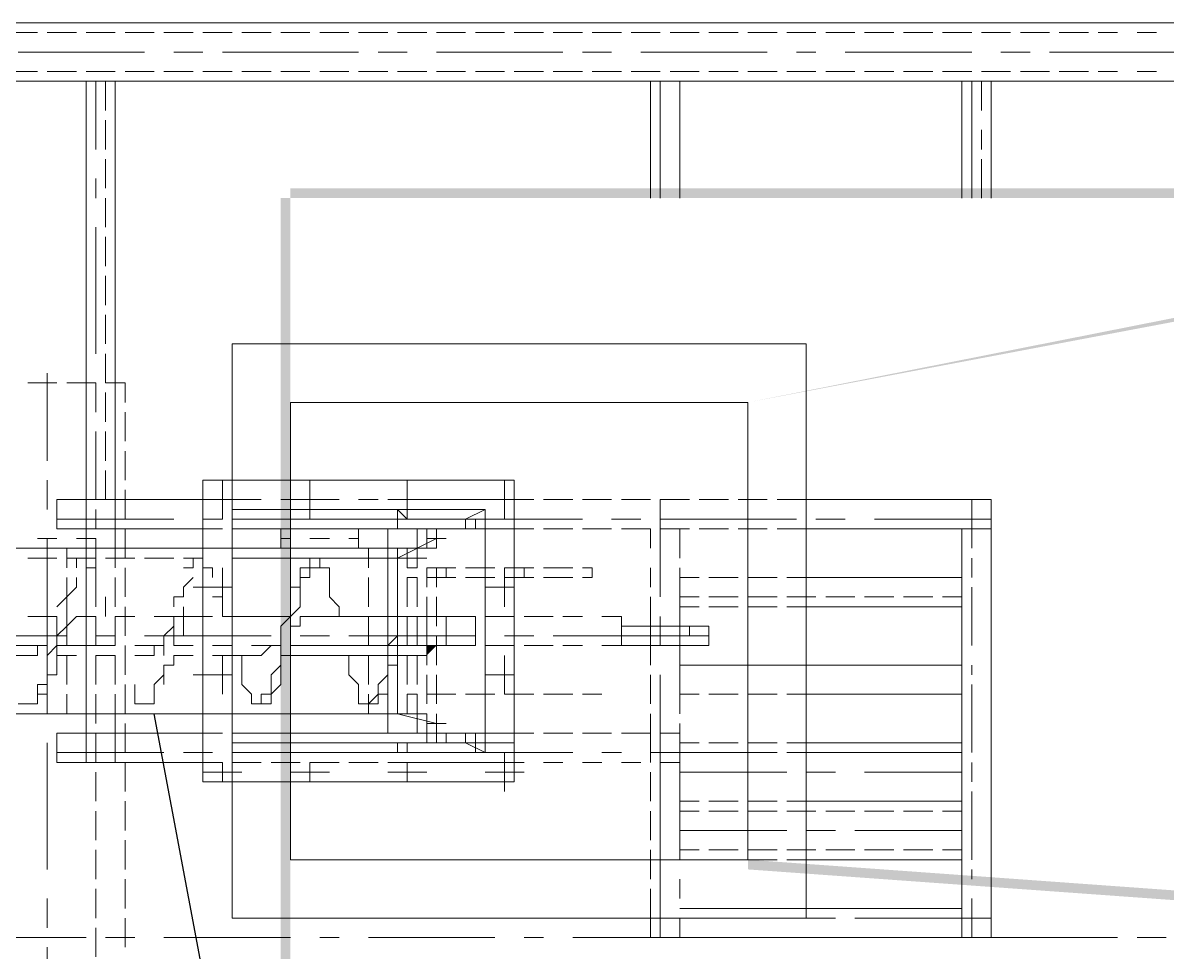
# Model space of a CAD drawing. Header units: metres. Extents: x -941 to 1333, y -28 to 1490.
# Drawn here: x 1003.765 to 1005.759, y 357.136 to 358.755 of the extents above; entities that cross this region are included whole.
import ezdxf

# ---------------------------------------------------------------- set-up
doc = ezdxf.new("R2010")
doc.units = ezdxf.units.M

msp = doc.modelspace()

# ---------------------------------------------------------------- linework, layer by layer
at = {"lineweight": 0}
for points in [[(1003.21425, 358.75539), (1007.02989, 358.75539)], [(1003.79084, 358.73843), (1003.73996, 358.73843)], [(1003.85867, 358.73843), (1003.8078, 358.73843)], [(1003.92651, 358.73843), (1003.87563, 358.73843)], [(1003.99434, 358.73843), (1003.94347, 358.73843)], [(1004.06217, 358.73843), (1004.0113, 358.73843)], [(1004.13001, 358.73843), (1004.07913, 358.73843)], [(1004.19784, 358.73843), (1004.14697, 358.73843)], [(1004.26567, 358.73843), (1004.2148, 358.73843)], [(1004.33351, 358.73843), (1004.28263, 358.73843)], [(1004.40134, 358.73843), (1004.35047, 358.73843)], [(1004.46918, 358.73843), (1004.4183, 358.73843)], [(1004.53701, 358.73843), (1004.48613, 358.73843)], [(1004.60484, 358.73843), (1004.55397, 358.73843)], [(1004.67268, 358.73843), (1004.6218, 358.73843)], [(1004.74051, 358.73843), (1004.68963, 358.73843)], [(1004.80834, 358.73843), (1004.75747, 358.73843)], [(1004.87618, 358.73843), (1004.8253, 358.73843)], [(1004.94401, 358.73843), (1004.89314, 358.73843)], [(1005.01184, 358.73843), (1004.96097, 358.73843)], [(1005.07968, 358.73843), (1005.0288, 358.73843)], [(1005.14751, 358.73843), (1005.09664, 358.73843)], [(1005.21535, 358.73843), (1005.16447, 358.73843)], [(1005.28318, 358.73843), (1005.2323, 358.73843)], [(1005.35101, 358.73843), (1005.30014, 358.73843)], [(1005.41885, 358.73843), (1005.36797, 358.73843)], [(1005.48668, 358.73843), (1005.4358, 358.73843)], [(1005.55451, 358.73843), (1005.50364, 358.73843)], [(1005.62235, 358.73843), (1005.57147, 358.73843)], [(1005.67322, 358.73843), (1005.63931, 358.73843)], [(1005.74106, 358.73843), (1005.70714, 358.73843)], [(1003.97738, 358.70451), (1003.75692, 358.70451)], [(1004.07913, 358.70451), (1004.02826, 358.70451)], [(1004.35047, 358.70451), (1004.11305, 358.70451)], [(1004.43526, 358.70451), (1004.38438, 358.70451)], [(1004.70659, 358.70451), (1004.48613, 358.70451)], [(1004.79139, 358.70451), (1004.74051, 358.70451)], [(1005.06272, 358.70451), (1004.84226, 358.70451)], [(1005.14751, 358.70451), (1005.11359, 358.70451)], [(1005.41885, 358.70451), (1005.19839, 358.70451)], [(1005.5206, 358.70451), (1005.46972, 358.70451)], [(1005.79193, 358.70451), (1005.55451, 358.70451)], [(1003.73996, 358.6706), (1003.79084, 358.6706)], [(1003.8078, 358.6706), (1003.85867, 358.6706)], [(1003.87563, 358.6706), (1003.92651, 358.6706)], [(1003.94347, 358.6706), (1003.99434, 358.6706)], [(1004.0113, 358.6706), (1004.06217, 358.6706)], [(1004.07913, 358.6706), (1004.13001, 358.6706)], [(1004.14697, 358.6706), (1004.19784, 358.6706)], [(1004.2148, 358.6706), (1004.26567, 358.6706)], [(1004.28263, 358.6706), (1004.33351, 358.6706)], [(1004.35047, 358.6706), (1004.40134, 358.6706)], [(1004.4183, 358.6706), (1004.46918, 358.6706)], [(1004.48613, 358.6706), (1004.53701, 358.6706)], [(1004.55397, 358.6706), (1004.60484, 358.6706)], [(1004.6218, 358.6706), (1004.67268, 358.6706)], [(1004.68963, 358.6706), (1004.74051, 358.6706)], [(1004.75747, 358.6706), (1004.80834, 358.6706)], [(1004.8253, 358.6706), (1004.87618, 358.6706)], [(1004.89314, 358.6706), (1004.94401, 358.6706)], [(1004.96097, 358.6706), (1005.01184, 358.6706)], [(1005.0288, 358.6706), (1005.07968, 358.6706)], [(1005.09664, 358.6706), (1005.14751, 358.6706)], [(1005.16447, 358.6706), (1005.21535, 358.6706)], [(1005.2323, 358.6706), (1005.28318, 358.6706)], [(1005.30014, 358.6706), (1005.35101, 358.6706)], [(1005.36797, 358.6706), (1005.41885, 358.6706)], [(1005.4358, 358.6706), (1005.48668, 358.6706)], [(1005.50364, 358.6706), (1005.55451, 358.6706)], [(1005.57147, 358.6706), (1005.62235, 358.6706)], [(1005.63931, 358.6706), (1005.67322, 358.6706)], [(1005.70714, 358.6706), (1005.74106, 358.6706)], [(1003.21425, 358.65364), (1007.02989, 358.65364)], [(1003.87563, 358.65364), (1003.87563, 357.92443)], [(1003.89259, 358.65364), (1003.89259, 358.53493)], [(1003.90955, 358.65364), (1003.90955, 358.60276)], [(1003.92651, 358.65364), (1003.92651, 357.92443)], [(1004.85922, 358.45014), (1004.85922, 358.65364)], [(1004.87618, 358.45014), (1004.87618, 358.65364)], [(1004.91009, 358.45014), (1004.91009, 358.65364)], [(1004.91009, 358.60276), (1004.91009, 358.65364)], [(1005.40189, 358.45014), (1005.40189, 358.65364)], [(1005.41885, 358.45014), (1005.41885, 358.65364)], [(1005.4358, 358.60276), (1005.4358, 358.65364)], [(1005.45276, 358.45014), (1005.45276, 358.65364)], [(1003.90955, 358.58581), (1003.90955, 358.53493)], [(1004.91009, 358.53493), (1004.91009, 358.56885)], [(1005.4358, 358.53493), (1005.4358, 358.56885)], [(1003.90955, 358.51797), (1003.90955, 358.4671)], [(1004.91009, 358.45014), (1004.91009, 358.51797)], [(1005.4358, 358.45014), (1005.4358, 358.51797)], [(1003.89259, 358.48405), (1003.89259, 358.45014)], [(1003.90955, 358.45014), (1003.90955, 358.39926)], [(1003.89259, 358.39926), (1003.89259, 358.1788)], [(1003.90955, 358.3823), (1003.90955, 358.33143)], [(1003.90955, 358.31447), (1003.90955, 358.2636)], [(1003.90955, 358.24664), (1003.90955, 358.19576)], [(1003.90955, 358.1788), (1003.90955, 358.12793), (1003.94347, 358.12793), (1003.94347, 358.09401)], [(1003.77388, 358.12793), (1003.82476, 358.12793)], [(1003.8078, 358.14489), (1003.8078, 357.99226)], [(1003.84171, 358.12793), (1003.89259, 358.12793)], [(1003.89259, 358.12793), (1003.89259, 358.07705)], [(1003.90955, 358.11097), (1003.90955, 358.06009)], [(1003.94347, 358.07705), (1003.94347, 358.02618)], [(1003.89259, 358.04314), (1003.89259, 357.92443)], [(1003.90955, 358.04314), (1003.90955, 357.99226)], [(1003.94347, 358.00922), (1003.94347, 357.95834)], [(1003.90955, 357.9753), (1003.90955, 357.92443)], [(1003.8078, 357.95834), (1003.8078, 357.90747)], [(1004.07913, 357.89051), (1004.11305, 357.89051), (1004.11305, 357.95834)], [(1004.26567, 357.89051), (1004.26567, 357.95834)], [(1004.43526, 357.89051), (1004.43526, 357.95834)], [(1004.60484, 357.89051), (1004.60484, 357.95834)], [(1003.94347, 357.94139), (1003.94347, 357.89051)], [(1004.07913, 357.92443), (1003.82476, 357.92443), (1003.82476, 357.87355), (1003.87563, 357.87355), (1003.87563, 357.83964), (1003.87563, 357.87355), (1003.87563, 357.92443)], [(1003.92651, 357.83964), (1003.92651, 357.87355), (1003.92651, 357.92443)], [(1004.07913, 357.92443), (1004.14697, 357.92443)], [(1004.07913, 357.92443), (1004.11305, 357.92443)], [(1004.11305, 357.92443), (1004.11305, 357.92443)], [(1004.14697, 357.92443), (1004.18088, 357.92443)], [(1004.2148, 357.92443), (1004.24872, 357.92443)], [(1004.23176, 357.92443), (1004.29959, 357.92443)], [(1004.26567, 357.92443), (1004.26567, 357.92443)], [(1004.28263, 357.92443), (1004.31655, 357.92443)], [(1004.35047, 357.92443), (1004.38438, 357.92443)], [(1004.40134, 357.92443), (1004.46918, 357.92443)], [(1004.4183, 357.92443), (1004.45222, 357.92443)], [(1004.43526, 357.92443), (1004.43526, 357.92443)], [(1004.6218, 357.92443), (1004.43526, 357.92443)], [(1004.46918, 357.92443), (1004.52005, 357.92443)], [(1004.53701, 357.92443), (1004.58788, 357.92443)], [(1004.57093, 357.92443), (1004.63876, 357.92443)], [(1004.60484, 357.92443), (1004.60484, 357.92443)], [(1004.60484, 357.92443), (1004.65572, 357.92443)], [(1004.67268, 357.92443), (1004.72355, 357.92443)], [(1004.74051, 357.92443), (1004.79139, 357.92443)], [(1004.80834, 357.92443), (1004.85922, 357.92443)], [(1005.45276, 357.92443), (1005.45276, 357.1613), (1004.85922, 357.1613), (1004.85922, 357.19522)], [(1004.87618, 357.75484), (1004.87618, 357.92443)], [(1004.87618, 357.92443), (1004.92705, 357.92443)], [(1004.94401, 357.92443), (1004.99489, 357.92443)], [(1005.01184, 357.92443), (1005.06272, 357.92443)], [(1005.07968, 357.92443), (1005.13055, 357.92443)], [(1005.13055, 357.92443), (1005.45276, 357.92443), (1005.45276, 357.87355), (1005.13055, 357.87355)], [(1005.41885, 357.92443), (1005.41885, 357.83964)], [(1004.02826, 357.89051), (1003.82476, 357.89051)], [(1003.89259, 357.90747), (1003.89259, 357.87355)], [(1003.89259, 357.89051), (1003.89259, 357.89051)], [(1003.90955, 357.89051), (1003.89259, 357.89051)], [(1003.94347, 357.89051), (1003.90955, 357.89051)], [(1004.13001, 357.90747), (1004.13001, 357.48351), (1004.57093, 357.48351)], [(1004.57093, 357.90747), (1004.13001, 357.90747)], [(1004.13001, 357.87355), (1004.53701, 357.87355), (1004.53701, 357.89051), (1004.13001, 357.89051)], [(1004.38438, 357.89051), (1004.16392, 357.89051)], [(1004.4183, 357.90747), (1004.4183, 357.87355)], [(1004.43526, 357.89051), (1004.4183, 357.89051)], [(1004.45222, 357.89051), (1004.43526, 357.89051), (1004.48613, 357.89051)], [(1004.43526, 357.89051), (1004.55397, 357.89051), (1004.55397, 357.87355)], [(1004.74051, 357.89051), (1004.52005, 357.89051)], [(1004.53701, 357.89051), (1004.57093, 357.90747), (1004.57093, 357.48351), (1004.53701, 357.50047)], [(1004.84226, 357.89051), (1004.79139, 357.89051)], [(1004.87618, 357.87355), (1004.87618, 357.90747)], [(1004.87618, 357.89051), (1004.87618, 357.89051)], [(1005.11359, 357.89051), (1004.87618, 357.89051)], [(1004.89314, 357.89051), (1004.89314, 357.89051)], [(1005.19839, 357.89051), (1005.14751, 357.89051)], [(1005.45276, 357.89051), (1005.24926, 357.89051)], [(1003.84171, 357.87355), (1003.82476, 357.87355)], [(1003.87563, 357.87355), (1003.87563, 357.87355)], [(1003.90955, 357.87355), (1003.87563, 357.87355), (1003.87563, 357.83964)], [(1003.92651, 357.87355), (1003.87563, 357.87355)], [(1004.07913, 357.87355), (1003.92651, 357.87355)], [(1003.97738, 357.87355), (1003.94347, 357.87355), (1003.94347, 357.82268)], [(1004.04522, 357.87355), (1004.0113, 357.87355)], [(1004.35047, 357.85659), (1004.35047, 357.87355), (1004.2148, 357.87355), (1004.2148, 357.85659)], [(1004.2148, 357.87355), (1004.2148, 357.83964)], [(1004.35047, 357.87355), (1004.35047, 357.83964)], [(1004.45222, 357.87355), (1004.4183, 357.87355), (1004.45222, 357.87355), (1004.45222, 357.83964), (1004.45222, 357.80572), (1004.43526, 357.80572), (1004.43526, 357.83964), (1004.38438, 357.83964)], [(1004.40134, 357.87355), (1004.40134, 357.87355)], [(1004.40134, 357.87355), (1004.40134, 357.83964), (1004.40134, 357.87355)], [(1004.40134, 357.87355), (1004.40134, 357.87355)], [(1004.40134, 357.87355), (1004.40134, 357.87355)], [(1004.48613, 357.83964), (1004.48613, 357.87355), (1004.52005, 357.87355), (1004.46918, 357.87355), (1004.46918, 357.83964), (1004.4183, 357.83964)], [(1004.46918, 357.87355), (1004.48613, 357.87355)], [(1004.53701, 357.87355), (1004.6218, 357.87355), (1004.50309, 357.87355), (1004.6218, 357.87355)], [(1004.55397, 357.87355), (1004.58788, 357.87355), (1004.53701, 357.87355)], [(1004.55397, 357.87355), (1004.55397, 357.87355)], [(1004.85922, 357.83964), (1004.85922, 357.87355), (1004.80834, 357.87355), (1004.85922, 357.87355)], [(1004.91009, 357.82268), (1004.91009, 357.87355), (1004.91009, 357.83964)], [(1004.96097, 357.87355), (1004.99489, 357.87355), (1004.94401, 357.87355)], [(1005.19839, 357.87355), (1005.14751, 357.87355)], [(1005.26622, 357.87355), (1005.21535, 357.87355)], [(1005.33405, 357.87355), (1005.28318, 357.87355)], [(1005.40189, 357.87355), (1005.35101, 357.87355)], [(1005.40189, 357.1613), (1005.40189, 357.61918), (1005.40189, 357.75484), (1005.40189, 357.87355)], [(1005.45276, 357.87355), (1005.41885, 357.87355)], [(1003.82476, 357.85659), (1003.79084, 357.85659)], [(1003.8078, 357.85659), (1003.8078, 357.63613)], [(1003.85867, 357.85659), (1003.89259, 357.85659), (1003.89259, 357.80572), (1003.89259, 357.83964)], [(1004.13001, 357.82268), (1004.4183, 357.82268), (1004.48613, 357.85659)], [(1004.2148, 357.85659), (1004.2148, 357.83964), (1004.35047, 357.83964), (1004.35047, 357.85659)], [(1004.23176, 357.85659), (1004.2148, 357.85659)], [(1004.29959, 357.85659), (1004.26567, 357.85659)], [(1004.35047, 357.85659), (1004.33351, 357.85659)], [(1004.46918, 357.85659), (1004.50309, 357.85659)], [(1003.58734, 357.82268), (1003.58734, 357.55134), (1003.58734, 357.83964), (1004.07913, 357.83964)], [(1003.84171, 357.83964), (1003.89259, 357.83964), (1003.84171, 357.83964)], [(1003.84171, 357.83964), (1003.84171, 357.80572)], [(1003.92651, 357.83964), (1003.92651, 357.80572)], [(1004.4183, 357.83964), (1004.4183, 357.55134), (1004.36743, 357.55134), (1004.4183, 357.55134), (1004.46918, 357.55134), (1004.07913, 357.55134)], [(1004.13001, 357.83964), (1004.07913, 357.83964)], [(1004.16392, 357.83964), (1004.13001, 357.83964), (1004.13001, 357.80572)], [(1004.13001, 357.55134), (1004.13001, 357.83964)], [(1004.19784, 357.83964), (1004.14697, 357.83964)], [(1004.23176, 357.83964), (1004.18088, 357.83964)], [(1004.26567, 357.83964), (1004.2148, 357.83964)], [(1004.29959, 357.83964), (1004.24872, 357.83964)], [(1004.33351, 357.83964), (1004.28263, 357.83964)], [(1004.31655, 357.83964), (1004.36743, 357.83964), (1004.4183, 357.83964), (1004.36743, 357.83964), (1004.4183, 357.83964), (1004.36743, 357.83964), (1004.36743, 357.80572)], [(1004.40134, 357.83964), (1004.35047, 357.83964)], [(1004.40134, 357.80572), (1004.40134, 357.83964), (1004.40134, 357.80572), (1004.40134, 357.7718)], [(1004.4183, 357.55134), (1004.4183, 357.83964)], [(1004.46918, 357.83964), (1004.48613, 357.83964)], [(1003.82476, 357.82268), (1003.77388, 357.82268)], [(1003.89259, 357.82268), (1003.84171, 357.82268)], [(1003.87563, 357.82268), (1003.85867, 357.82268), (1003.85867, 357.80572)], [(1003.89259, 357.78876), (1003.89259, 357.80572), (1003.87563, 357.80572), (1003.87563, 357.82268), (1003.87563, 357.80572), (1003.87563, 357.7718)], [(1003.87563, 357.82268), (1003.87563, 357.82268)], [(1003.96042, 357.82268), (1003.90955, 357.82268)], [(1004.02826, 357.82268), (1003.97738, 357.82268)], [(1004.06217, 357.82268), (1004.06217, 357.80572), (1004.04522, 357.80572)], [(1004.07913, 357.82268), (1004.04522, 357.82268)], [(1004.07913, 357.82268), (1004.06217, 357.82268)], [(1004.07913, 357.82268), (1004.07913, 357.82268)], [(1004.09609, 357.78876), (1004.09609, 357.80572), (1004.07913, 357.80572), (1004.07913, 357.82268), (1004.07913, 357.80572)], [(1004.14697, 357.65309), (1004.14697, 357.63613), (1004.14697, 357.61918), (1004.14697, 357.60222), (1004.16392, 357.58526), (1004.16392, 357.5683), (1004.18088, 357.5683), (1004.18088, 357.58526), (1004.19784, 357.58526), (1004.19784, 357.60222), (1004.19784, 357.61918), (1004.2148, 357.63613), (1004.2148, 357.65309), (1004.2148, 357.67005), (1004.2148, 357.68701), (1004.2148, 357.70397), (1004.23176, 357.72093), (1004.23176, 357.73789), (1004.23176, 357.75484), (1004.23176, 357.7718), (1004.24872, 357.7718), (1004.24872, 357.78876), (1004.24872, 357.80572), (1004.26567, 357.80572), (1004.26567, 357.82268), (1004.28263, 357.82268), (1004.26567, 357.82268)], [(1004.31655, 357.72093), (1004.31655, 357.73789), (1004.29959, 357.75484), (1004.29959, 357.7718), (1004.29959, 357.78876), (1004.29959, 357.80572), (1004.28263, 357.80572), (1004.28263, 357.82268), (1004.28263, 357.80572), (1004.26567, 357.80572), (1004.26567, 357.78876), (1004.24872, 357.78876), (1004.24872, 357.7718), (1004.24872, 357.75484), (1004.24872, 357.73789), (1004.23176, 357.72093), (1004.23176, 357.70397), (1004.23176, 357.68701), (1004.23176, 357.67005), (1004.23176, 357.65309), (1004.2148, 357.65309), (1004.2148, 357.63613), (1004.2148, 357.61918), (1004.2148, 357.60222), (1004.19784, 357.58526), (1004.19784, 357.5683), (1004.18088, 357.5683)], [(1004.46918, 357.82268), (1004.4183, 357.82268)], [(1005.41885, 357.82268), (1005.41885, 357.78876)], [(1003.84171, 357.78876), (1003.84171, 357.73789), (1003.84171, 357.72093), (1003.84171, 357.70397), (1003.82476, 357.68701), (1003.84171, 357.68701), (1003.84171, 357.70397), (1003.85867, 357.72093), (1003.89259, 357.72093), (1003.85867, 357.72093)], [(1003.85867, 357.78876), (1003.85867, 357.7718), (1003.84171, 357.75484)], [(1003.92651, 357.78876), (1003.92651, 357.73789)], [(1003.94347, 357.80572), (1003.94347, 357.75484)], [(1004.06217, 357.78876), (1004.04522, 357.7718), (1004.04522, 357.75484)], [(1004.11305, 357.73789), (1004.11305, 357.80572)], [(1004.13001, 357.78876), (1004.13001, 357.73789)], [(1004.36743, 357.78876), (1004.36743, 357.73789)], [(1004.43526, 357.73789), (1004.43526, 357.78876), (1004.45222, 357.78876), (1004.45222, 357.73789)], [(1004.52005, 357.80572), (1004.46918, 357.80572), (1004.46918, 357.7718)], [(1004.52005, 357.78876), (1004.46918, 357.78876)], [(1004.48613, 357.7718), (1004.48613, 357.80572)], [(1004.50309, 357.80572), (1004.50309, 357.78876)], [(1004.58788, 357.80572), (1004.53701, 357.80572)], [(1004.58788, 357.78876), (1004.53701, 357.78876)], [(1004.60484, 357.73789), (1004.60484, 357.80572)], [(1004.65572, 357.80572), (1004.60484, 357.80572)], [(1004.65572, 357.78876), (1004.60484, 357.78876)], [(1004.63876, 357.80572), (1004.63876, 357.78876)], [(1004.72355, 357.80572), (1004.67268, 357.80572)], [(1004.72355, 357.78876), (1004.67268, 357.78876)], [(1004.75747, 357.80572), (1004.74051, 357.80572)], [(1004.75747, 357.78876), (1004.74051, 357.78876)], [(1004.75747, 357.80572), (1004.75747, 357.78876)], [(1004.85922, 357.7718), (1004.85922, 357.80572)], [(1004.94401, 357.75484), (1004.91009, 357.75484), (1004.91009, 357.80572), (1004.91009, 357.75484)], [(1004.91009, 357.73789), (1004.91009, 357.68701), (1004.91009, 357.73789), (1004.91009, 357.78876), (1004.91009, 357.73789), (1004.94401, 357.73789)], [(1004.94401, 357.78876), (1004.91009, 357.78876)], [(1005.01184, 357.78876), (1004.96097, 357.78876)], [(1005.07968, 357.78876), (1005.0288, 357.78876)], [(1005.13055, 357.78876), (1005.09664, 357.78876)], [(1005.13055, 357.58526), (1005.40189, 357.58526), (1005.40189, 357.78876), (1005.13055, 357.78876)], [(1005.40189, 357.80572), (1005.40189, 357.58526), (1005.40189, 357.78876), (1005.40189, 357.58526)], [(1005.40189, 357.73789), (1005.40189, 357.78876)], [(1003.84171, 357.7718), (1003.84171, 357.75484), (1003.82476, 357.73789)], [(1004.04522, 357.7718), (1004.04522, 357.75484), (1004.02826, 357.75484), (1004.02826, 357.73789)], [(1004.06217, 357.7718), (1004.13001, 357.7718)], [(1004.11305, 357.7718), (1004.11305, 357.7718)], [(1004.57093, 357.7718), (1004.6218, 357.7718)], [(1004.60484, 357.7718), (1004.60484, 357.7718)], [(1005.41885, 357.7718), (1005.41885, 357.67005)], [(1003.87563, 357.75484), (1003.87563, 357.70397)], [(1003.90955, 357.72093), (1003.90955, 357.73789), (1003.90955, 357.75484)], [(1004.09609, 357.67005), (1004.13001, 357.67005), (1004.13001, 357.72093), (1004.11305, 357.72093), (1004.11305, 357.73789), (1004.11305, 357.75484), (1004.09609, 357.75484)], [(1004.40134, 357.75484), (1004.40134, 357.70397)], [(1004.46918, 357.70397), (1004.46918, 357.75484)], [(1004.48613, 357.70397), (1004.48613, 357.75484)], [(1004.80834, 357.70397), (1004.85922, 357.70397), (1004.85922, 357.75484)], [(1005.01184, 357.75484), (1004.96097, 357.75484)], [(1005.07968, 357.75484), (1005.0288, 357.75484)], [(1005.14751, 357.75484), (1005.09664, 357.75484)], [(1005.21535, 357.75484), (1005.16447, 357.75484)], [(1005.28318, 357.75484), (1005.2323, 357.75484)], [(1005.35101, 357.75484), (1005.30014, 357.75484)], [(1005.40189, 357.75484), (1005.36797, 357.75484)], [(1003.94347, 357.73789), (1003.94347, 357.68701)], [(1004.06217, 357.67005), (1004.02826, 357.67005), (1004.02826, 357.68701), (1004.02826, 357.70397), (1004.02826, 357.72093), (1004.04522, 357.72093), (1004.04522, 357.73789)], [(1005.01184, 357.73789), (1004.96097, 357.73789)], [(1005.07968, 357.73789), (1005.0288, 357.73789)], [(1005.13055, 357.73789), (1005.09664, 357.73789)], [(1005.40189, 357.73789), (1005.13055, 357.73789)], [(1003.82476, 357.72093), (1003.82476, 357.70397), (1003.82476, 357.68701)], [(1003.84171, 357.72093), (1003.84171, 357.67005)], [(1003.92651, 357.72093), (1003.96042, 357.72093), (1003.92651, 357.72093), (1003.92651, 357.67005), (1003.89259, 357.67005)], [(1004.0113, 357.65309), (1004.0113, 357.67005), (1004.0113, 357.68701), (1004.02826, 357.68701), (1004.02826, 357.70397), (1004.02826, 357.72093)], [(1004.07913, 357.72093), (1004.06217, 357.72093), (1004.04522, 357.72093), (1004.04522, 357.70397), (1004.04522, 357.68701), (1004.02826, 357.68701)], [(1004.09609, 357.72093), (1004.06217, 357.72093)], [(1004.16392, 357.72093), (1004.11305, 357.72093)], [(1004.23176, 357.72093), (1004.13001, 357.72093)], [(1004.23176, 357.72093), (1004.18088, 357.72093)], [(1004.4183, 357.72093), (1004.26567, 357.72093), (1004.24872, 357.72093), (1004.24872, 357.70397), (1004.23176, 357.70397), (1004.23176, 357.68701)], [(1004.26567, 357.72093), (1004.46918, 357.72093), (1004.36743, 357.72093), (1004.36743, 357.67005), (1004.46918, 357.67005), (1004.50309, 357.67005)], [(1004.36743, 357.72093), (1004.36743, 357.67005)], [(1004.4183, 357.65309), (1004.46918, 357.65309), (1004.46918, 357.72093), (1004.4183, 357.72093)], [(1004.43526, 357.72093), (1004.46918, 357.72093)], [(1004.43526, 357.67005), (1004.43526, 357.72093)], [(1004.45222, 357.72093), (1004.45222, 357.67005)], [(1004.55397, 357.72093), (1004.50309, 357.72093), (1004.46918, 357.72093), (1004.50309, 357.72093), (1004.50309, 357.67005), (1004.50309, 357.72093)], [(1004.50309, 357.72093), (1004.50309, 357.72093)], [(1004.55397, 357.72093), (1004.55397, 357.67005)], [(1004.6218, 357.72093), (1004.57093, 357.72093)], [(1004.68963, 357.72093), (1004.63876, 357.72093)], [(1004.74051, 357.72093), (1004.70659, 357.72093)], [(1004.77443, 357.72093), (1004.80834, 357.72093), (1004.80834, 357.67005), (1004.77443, 357.67005)], [(1004.91009, 357.72093), (1004.91009, 357.67005), (1004.91009, 357.61918), (1004.91009, 357.67005), (1004.91009, 357.70397), (1004.85922, 357.70397)], [(1004.87618, 357.67005), (1004.87618, 357.72093)], [(1003.79084, 357.65309), (1003.79084, 357.67005), (1003.8078, 357.67005), (1003.8078, 357.68701), (1003.82476, 357.68701), (1003.82476, 357.70397)], [(1004.02826, 357.70397), (1004.0113, 357.68701), (1004.0113, 357.67005), (1003.99434, 357.67005), (1003.99434, 357.65309), (1003.96042, 357.65309)], [(1004.13001, 357.65309), (1004.18088, 357.65309), (1004.19784, 357.67005), (1004.2148, 357.67005), (1004.2148, 357.68701), (1004.2148, 357.70397)], [(1004.85922, 357.70397), (1004.85922, 357.67005), (1004.80834, 357.67005)], [(1004.96097, 357.70397), (1004.92705, 357.70397), (1004.92705, 357.68701), (1004.96097, 357.68701), (1004.96097, 357.67005), (1004.96097, 357.70397), (1004.91009, 357.70397), (1004.91009, 357.67005), (1004.96097, 357.67005)], [(1003.84171, 357.68701), (1003.58734, 357.68701)], [(1003.79084, 357.67005), (1003.73996, 357.67005)], [(1003.75692, 357.5683), (1003.77388, 357.5683), (1003.79084, 357.5683), (1003.79084, 357.58526), (1003.79084, 357.60222), (1003.8078, 357.60222), (1003.8078, 357.61918), (1003.8078, 357.63613), (1003.8078, 357.65309), (1003.82476, 357.67005), (1003.82476, 357.68701), (1003.82476, 357.67005), (1003.82476, 357.65309), (1003.82476, 357.63613), (1003.82476, 357.61918), (1003.8078, 357.61918), (1003.8078, 357.60222), (1003.8078, 357.58526), (1003.79084, 357.58526), (1003.79084, 357.5683), (1003.77388, 357.5683)], [(1003.85867, 357.67005), (1003.82476, 357.67005)], [(1003.89259, 357.67005), (1003.84171, 357.67005)], [(1003.87563, 357.68701), (1003.87563, 357.63613)], [(1003.92651, 357.68701), (1003.89259, 357.68701)], [(1003.94347, 357.67005), (1003.94347, 357.61918), (1003.94347, 357.63613), (1003.94347, 357.65309)], [(1003.99434, 357.67005), (1003.96042, 357.67005)], [(1004.19784, 357.68701), (1003.97738, 357.68701)], [(1004.19784, 357.67005), (1004.16392, 357.67005)], [(1004.43526, 357.67005), (1004.46918, 357.67005), (1004.23176, 357.67005)], [(1004.29959, 357.68701), (1004.24872, 357.68701)], [(1004.36743, 357.5683), (1004.38438, 357.5683), (1004.38438, 357.58526), (1004.40134, 357.58526), (1004.40134, 357.60222), (1004.40134, 357.61918), (1004.40134, 357.63613), (1004.4183, 357.63613), (1004.4183, 357.65309), (1004.4183, 357.67005), (1004.4183, 357.68701), (1004.40134, 357.67005), (1004.40134, 357.65309), (1004.40134, 357.63613), (1004.40134, 357.61918), (1004.38438, 357.60222), (1004.38438, 357.58526), (1004.36743, 357.5683), (1004.35047, 357.5683), (1004.35047, 357.58526), (1004.35047, 357.60222), (1004.33351, 357.61918), (1004.33351, 357.63613), (1004.33351, 357.65309)], [(1004.55397, 357.68701), (1004.33351, 357.68701)], [(1004.40134, 357.68701), (1004.40134, 357.63613)], [(1004.46918, 357.63613), (1004.46918, 357.68701)], [(1004.48613, 357.63613), (1004.48613, 357.68701)], [(1004.55397, 357.67005), (1004.50309, 357.67005)], [(1004.6218, 357.67005), (1004.57093, 357.67005)], [(1004.65572, 357.68701), (1004.60484, 357.68701)], [(1004.68963, 357.67005), (1004.63876, 357.67005)], [(1004.96097, 357.68701), (1004.68963, 357.68701)], [(1004.74051, 357.67005), (1004.70659, 357.67005)], [(1004.85922, 357.63613), (1004.85922, 357.68701)], [(1004.85922, 357.67005), (1004.91009, 357.67005)], [(1003.79084, 357.65309), (1003.73996, 357.65309)], [(1003.85867, 357.65309), (1003.82476, 357.65309)], [(1003.84171, 357.65309), (1003.84171, 357.60222)], [(1003.89259, 357.65309), (1003.92651, 357.65309), (1003.92651, 357.60222)], [(1004.0113, 357.60222), (1004.0113, 357.61918), (1004.0113, 357.63613), (1004.02826, 357.63613), (1004.02826, 357.65309), (1004.06217, 357.65309)], [(1004.13001, 357.60222), (1004.13001, 357.65309), (1004.09609, 357.65309)], [(1004.11305, 357.58526), (1004.11305, 357.65309)], [(1004.4183, 357.65309), (1004.23176, 357.65309)], [(1004.36743, 357.65309), (1004.36743, 357.60222)], [(1004.43526, 357.60222), (1004.43526, 357.65309)], [(1004.45222, 357.65309), (1004.45222, 357.60222)], [(1004.60484, 357.58526), (1004.60484, 357.65309)], [(1004.91009, 357.65309), (1004.91009, 357.58526)], [(1003.96042, 357.60222), (1003.96042, 357.58526), (1003.96042, 357.5683), (1003.97738, 357.5683), (1003.99434, 357.5683), (1003.99434, 357.58526), (1003.99434, 357.60222), (1004.0113, 357.61918), (1004.0113, 357.63613)], [(1004.94401, 357.63613), (1004.91009, 357.63613), (1004.91009, 357.58526), (1004.94401, 357.58526)], [(1004.91009, 357.63613), (1005.40189, 357.63613), (1005.40189, 357.58526)], [(1004.96097, 357.63613), (1005.01184, 357.63613)], [(1005.0288, 357.63613), (1005.07968, 357.63613)], [(1005.09664, 357.63613), (1005.13055, 357.63613)], [(1005.13055, 357.63613), (1005.40189, 357.63613)], [(1005.41885, 357.63613), (1005.41885, 357.61918)], [(1003.87563, 357.61918), (1003.87563, 357.5683)], [(1004.06217, 357.61918), (1004.13001, 357.61918)], [(1004.11305, 357.61918), (1004.11305, 357.61918)], [(1004.40134, 357.61918), (1004.40134, 357.5683)], [(1004.46918, 357.5683), (1004.46918, 357.61918)], [(1004.48613, 357.5683), (1004.48613, 357.61918)], [(1004.57093, 357.61918), (1004.6218, 357.61918)], [(1004.60484, 357.61918), (1004.60484, 357.61918)], [(1004.85922, 357.5683), (1004.85922, 357.61918)], [(1004.87618, 357.46655), (1004.87618, 357.61918)], [(1005.40189, 357.44959), (1005.40189, 357.61918)], [(1003.94347, 357.60222), (1003.94347, 357.55134)], [(1004.91009, 357.60222), (1004.91009, 357.55134), (1004.91009, 357.60222)], [(1004.91009, 357.5683), (1004.91009, 357.60222)], [(1005.41885, 357.60222), (1005.41885, 357.48351)], [(1003.8078, 357.58526), (1003.8078, 357.55134)], [(1003.84171, 357.58526), (1003.84171, 357.55134), (1003.89259, 357.55134), (1003.89259, 357.58526), (1003.89259, 357.53438)], [(1003.90955, 357.51743), (1003.87563, 357.51743), (1003.87563, 357.55134), (1003.87563, 357.58526), (1003.87563, 357.55134)], [(1003.92651, 357.58526), (1003.92651, 357.55134)], [(1004.13001, 357.58526), (1004.13001, 357.55134), (1004.16392, 357.55134)], [(1004.36743, 357.58526), (1004.36743, 357.55134), (1004.31655, 357.55134)], [(1004.38438, 357.55134), (1004.43526, 357.55134), (1004.43526, 357.58526)], [(1004.40134, 357.55134), (1004.40134, 357.58526), (1004.40134, 357.55134), (1004.40134, 357.51743), (1004.40134, 357.55134), (1004.40134, 357.51743)], [(1004.45222, 357.58526), (1004.43526, 357.58526), (1004.45222, 357.58526), (1004.45222, 357.55134)], [(1004.50309, 357.58526), (1004.50309, 357.58526)], [(1004.63876, 357.58526), (1004.63876, 357.58526)], [(1004.77443, 357.58526), (1004.77443, 357.58526)], [(1004.96097, 357.58526), (1005.01184, 357.58526)], [(1005.0288, 357.58526), (1005.07968, 357.58526)], [(1005.09664, 357.58526), (1005.13055, 357.58526)], [(1004.07913, 357.55134), (1003.58734, 357.55134)], [(1003.82476, 357.55134), (1003.77388, 357.55134)], [(1003.84171, 357.55134), (1003.89259, 357.55134), (1003.84171, 357.55134)], [(1003.96042, 357.55134), (1003.90955, 357.55134)], [(1003.92651, 357.55134), (1003.92651, 357.51743)], [(1003.97738, 357.5683), (1003.97738, 357.5683)], [(1004.02826, 357.55134), (1003.97738, 357.55134)], [(1004.07913, 357.55134), (1004.04522, 357.55134)], [(1004.13001, 357.5683), (1004.13001, 357.55134), (1004.4183, 357.55134), (1004.48613, 357.53438)], [(1004.18088, 357.55134), (1004.23176, 357.55134)], [(1004.24872, 357.55134), (1004.29959, 357.55134)], [(1004.36743, 357.55134), (1004.4183, 357.55134), (1004.36743, 357.55134)], [(1004.45222, 357.55134), (1004.45222, 357.51743)], [(1004.46918, 357.50047), (1004.46918, 357.55134)], [(1004.48613, 357.50047), (1004.48613, 357.55134)], [(1004.85922, 357.46655), (1004.85922, 357.51743), (1004.85922, 357.55134)], [(1003.94347, 357.53438), (1003.94347, 357.48351)], [(1004.46918, 357.53438), (1004.50309, 357.53438)], [(1004.46918, 357.53438), (1004.48613, 357.53438)], [(1004.91009, 357.53438), (1004.91009, 357.50047), (1004.91009, 357.53438), (1004.91009, 357.48351), (1004.94401, 357.48351)], [(1003.87563, 357.46655), (1003.87563, 357.51743), (1003.82476, 357.51743), (1003.82476, 357.46655), (1004.07913, 357.46655)], [(1003.84171, 357.51743), (1003.82476, 357.51743)], [(1003.87563, 357.51743), (1003.87563, 357.51743)], [(1003.92651, 357.51743), (1003.87563, 357.51743)], [(1003.89259, 357.51743), (1003.89259, 357.46655)], [(1004.07913, 357.51743), (1003.92651, 357.51743), (1003.92651, 357.46655)], [(1003.97738, 357.51743), (1003.94347, 357.51743)], [(1004.04522, 357.51743), (1004.0113, 357.51743)], [(1004.14697, 357.51743), (1004.18088, 357.51743), (1004.13001, 357.51743)], [(1004.13001, 357.51743), (1004.53701, 357.51743), (1004.53701, 357.50047), (1004.13001, 357.50047)], [(1004.2148, 357.51743), (1004.24872, 357.51743), (1004.19784, 357.51743)], [(1004.40134, 357.51743), (1004.40134, 357.51743)], [(1004.43526, 357.48351), (1004.55397, 357.48351), (1004.55397, 357.51743), (1004.55397, 357.50047)], [(1004.6218, 357.51743), (1004.50309, 357.51743), (1004.50309, 357.50047)], [(1004.63876, 357.51743), (1004.60484, 357.51743), (1004.65572, 357.51743)], [(1004.70659, 357.51743), (1004.67268, 357.51743), (1004.72355, 357.51743)], [(1004.77443, 357.51743), (1004.74051, 357.51743), (1004.79139, 357.51743)], [(1004.84226, 357.51743), (1004.80834, 357.51743), (1004.85922, 357.51743)], [(1004.87618, 357.51743), (1004.87618, 357.1613)], [(1003.8078, 357.50047), (1003.8078, 357.28001)], [(1003.89259, 357.50047), (1003.89259, 357.50047)], [(1003.89259, 357.50047), (1003.89259, 357.48351), (1003.89259, 357.50047)], [(1003.89259, 357.50047), (1003.89259, 357.50047)], [(1004.48613, 357.50047), (1004.46918, 357.50047), (1004.38438, 357.50047)], [(1004.4183, 357.48351), (1004.4183, 357.50047)], [(1004.55397, 357.50047), (1004.50309, 357.50047)], [(1004.58788, 357.50047), (1004.6218, 357.50047), (1004.57093, 357.50047), (1004.53701, 357.50047)], [(1004.87618, 357.48351), (1004.87618, 357.50047)], [(1004.87618, 357.50047), (1004.87618, 357.50047)], [(1004.94401, 357.50047), (1004.91009, 357.50047), (1004.91009, 357.44959)], [(1004.96097, 357.50047), (1005.01184, 357.50047)], [(1005.0288, 357.50047), (1005.07968, 357.50047)], [(1005.09664, 357.50047), (1005.13055, 357.50047)], [(1005.13055, 357.29697), (1005.40189, 357.29697), (1005.40189, 357.50047), (1005.13055, 357.50047)], [(1005.40189, 357.29697), (1005.40189, 357.50047), (1005.40189, 357.29697)], [(1004.0113, 357.48351), (1003.82476, 357.48351)], [(1003.90955, 357.48351), (1003.89259, 357.48351)], [(1004.09609, 357.48351), (1004.04522, 357.48351)], [(1004.36743, 357.48351), (1004.14697, 357.48351)], [(1004.45222, 357.48351), (1004.40134, 357.48351)], [(1004.72355, 357.48351), (1004.50309, 357.48351)], [(1004.60484, 357.41568), (1004.60484, 357.48351)], [(1004.80834, 357.48351), (1004.77443, 357.48351)], [(1005.07968, 357.48351), (1004.85922, 357.48351)], [(1004.96097, 357.48351), (1005.01184, 357.48351)], [(1005.0288, 357.48351), (1005.07968, 357.48351)], [(1005.09664, 357.48351), (1005.14751, 357.48351)], [(1005.18143, 357.48351), (1005.13055, 357.48351)], [(1005.16447, 357.48351), (1005.21535, 357.48351)], [(1005.40189, 357.48351), (1005.21535, 357.48351)], [(1005.2323, 357.48351), (1005.28318, 357.48351)], [(1005.30014, 357.48351), (1005.35101, 357.48351)], [(1005.36797, 357.48351), (1005.40189, 357.48351)], [(1003.89259, 357.44959), (1003.89259, 357.39872)], [(1003.94347, 357.46655), (1003.94347, 357.41568)], [(1004.07913, 357.46655), (1004.11305, 357.46655)], [(1004.07913, 357.44959), (1004.14697, 357.44959)], [(1004.11305, 357.43263), (1004.11305, 357.46655)], [(1004.11305, 357.44959), (1004.11305, 357.44959)], [(1004.13001, 357.46655), (1004.18088, 357.46655)], [(1004.19784, 357.46655), (1004.24872, 357.46655)], [(1004.23176, 357.44959), (1004.29959, 357.44959)], [(1004.26567, 357.46655), (1004.31655, 357.46655)], [(1004.26567, 357.43263), (1004.26567, 357.46655)], [(1004.26567, 357.44959), (1004.26567, 357.44959)], [(1004.33351, 357.46655), (1004.38438, 357.46655)], [(1004.40134, 357.46655), (1004.45222, 357.46655)], [(1004.40134, 357.44959), (1004.46918, 357.44959)], [(1004.43526, 357.43263), (1004.43526, 357.46655)], [(1004.6218, 357.46655), (1004.43526, 357.46655)], [(1004.43526, 357.44959), (1004.43526, 357.44959)], [(1004.46918, 357.46655), (1004.52005, 357.46655)], [(1004.53701, 357.46655), (1004.58788, 357.46655)], [(1004.57093, 357.44959), (1004.63876, 357.44959)], [(1004.60484, 357.46655), (1004.63876, 357.46655)], [(1004.60484, 357.44959), (1004.60484, 357.44959)], [(1004.67268, 357.46655), (1004.70659, 357.46655)], [(1004.74051, 357.46655), (1004.77443, 357.46655)], [(1004.80834, 357.46655), (1004.84226, 357.46655)], [(1004.85922, 357.39872), (1004.85922, 357.44959)], [(1004.87618, 357.46655), (1004.91009, 357.46655), (1004.91009, 357.41568), (1004.91009, 357.38176), (1004.94401, 357.38176)], [(1004.91009, 357.43263), (1004.91009, 357.46655)], [(1004.91009, 357.44959), (1005.09664, 357.44959)], [(1005.13055, 357.44959), (1005.18143, 357.44959)], [(1005.2323, 357.44959), (1005.40189, 357.44959)], [(1005.41885, 357.46655), (1005.41885, 357.43263)], [(1005.41885, 357.41568), (1005.41885, 357.29697)], [(1003.94347, 357.39872), (1003.94347, 357.34784)], [(1004.91009, 357.3648), (1004.91009, 357.39872), (1004.94401, 357.39872), (1004.91009, 357.39872), (1004.91009, 357.34784), (1004.91009, 357.29697), (1004.94401, 357.29697)], [(1005.13055, 357.39872), (1005.09664, 357.39872), (1005.14751, 357.39872)], [(1005.13055, 357.39872), (1005.40189, 357.39872)], [(1005.16447, 357.39872), (1005.21535, 357.39872)], [(1005.2323, 357.39872), (1005.28318, 357.39872)], [(1005.30014, 357.39872), (1005.35101, 357.39872)], [(1005.36797, 357.39872), (1005.40189, 357.39872)], [(1003.89259, 357.38176), (1003.89259, 357.33088)], [(1004.85922, 357.33088), (1004.85922, 357.38176)], [(1004.96097, 357.38176), (1005.01184, 357.38176)], [(1005.0288, 357.38176), (1005.07968, 357.38176)], [(1005.09664, 357.38176), (1005.14751, 357.38176)], [(1005.16447, 357.38176), (1005.21535, 357.38176)], [(1005.2323, 357.38176), (1005.28318, 357.38176)], [(1005.30014, 357.38176), (1005.35101, 357.38176)], [(1005.36797, 357.38176), (1005.40189, 357.38176)], [(1003.94347, 357.33088), (1003.94347, 357.28001)], [(1005.07968, 357.34784), (1004.91009, 357.34784), (1005.09664, 357.34784)], [(1005.18143, 357.34784), (1005.13055, 357.34784), (1005.18143, 357.34784)], [(1005.2323, 357.34784), (1005.40189, 357.34784), (1005.21535, 357.34784)], [(1003.89259, 357.31393), (1003.89259, 357.26305)], [(1004.85922, 357.26305), (1004.85922, 357.31393)], [(1004.91009, 357.31393), (1004.94401, 357.31393)], [(1004.96097, 357.31393), (1005.01184, 357.31393)], [(1005.0288, 357.31393), (1005.07968, 357.31393)], [(1005.09664, 357.31393), (1005.14751, 357.31393)], [(1005.16447, 357.31393), (1005.21535, 357.31393)], [(1005.2323, 357.31393), (1005.28318, 357.31393)], [(1005.30014, 357.31393), (1005.35101, 357.31393)], [(1005.36797, 357.31393), (1005.40189, 357.31393)], [(1004.96097, 357.29697), (1005.01184, 357.29697)], [(1005.0288, 357.29697), (1005.07968, 357.29697)], [(1005.09664, 357.29697), (1005.13055, 357.29697)], [(1005.41885, 357.28001), (1005.41885, 357.26305)], [(1003.94347, 357.26305), (1003.94347, 357.21217)], [(1004.91009, 357.22913), (1004.91009, 357.26305)], [(1003.89259, 357.24609), (1003.89259, 357.19522)], [(1004.85922, 357.19522), (1004.85922, 357.24609)], [(1003.8078, 357.22913), (1003.8078, 357.17826)], [(1005.40189, 357.21217), (1004.91009, 357.21217)], [(1004.94401, 357.21217), (1004.91009, 357.21217)], [(1005.01184, 357.21217), (1004.96097, 357.21217)], [(1005.07968, 357.21217), (1005.0288, 357.21217)], [(1005.14751, 357.21217), (1005.09664, 357.21217)], [(1005.21535, 357.21217), (1005.16447, 357.21217)], [(1005.28318, 357.21217), (1005.2323, 357.21217)], [(1005.35101, 357.21217), (1005.30014, 357.21217)], [(1005.40189, 357.21217), (1005.36797, 357.21217)], [(1005.41885, 357.22913), (1005.41885, 357.1613)], [(1003.94347, 357.19522), (1003.94347, 357.14434)], [(1005.07968, 357.19522), (1004.85922, 357.19522)], [(1004.91009, 357.1613), (1004.91009, 357.19522)], [(1005.18143, 357.19522), (1005.13055, 357.19522)], [(1005.45276, 357.19522), (1005.21535, 357.19522)], [(1003.89259, 357.17826), (1003.89259, 357.12738)], [(1003.63821, 357.1613), (1003.87563, 357.1613)], [(1003.90955, 357.1613), (1003.96042, 357.1613)], [(1004.0113, 357.1613), (1004.23176, 357.1613)], [(1004.28263, 357.1613), (1004.31655, 357.1613)], [(1004.36743, 357.1613), (1004.58788, 357.1613)], [(1004.63876, 357.1613), (1004.67268, 357.1613)], [(1004.72355, 357.1613), (1004.94401, 357.1613)], [(1004.99489, 357.1613), (1005.04576, 357.1613)], [(1005.07968, 357.1613), (1005.3171, 357.1613)], [(1005.35101, 357.1613), (1005.40189, 357.1613)], [(1005.45276, 357.1613), (1005.67322, 357.1613)], [(1005.70714, 357.1613), (1005.75801, 357.1613)], [(1003.8078, 357.14434), (1003.8078, 356.92388)]]:
    msp.add_lwpolyline(points, dxfattribs=at)
for points in [[(1005.13055, 358.19576), (1005.13055, 357.19522), (1004.13001, 357.19522), (1004.13001, 358.19576)], [(1005.0288, 357.29697), (1005.0288, 358.09401), (1004.23176, 358.09401), (1004.23176, 357.29697)], [(1004.07913, 357.95834), (1004.07913, 357.43263), (1004.6218, 357.43263), (1004.6218, 357.95834)], [(1004.57093, 357.90747), (1004.57093, 357.48351), (1004.13001, 357.48351), (1004.13001, 357.90747)], [(1004.4183, 357.89051), (1004.43526, 357.89051), (1004.4183, 357.90747)], [(1004.07913, 357.87355), (1004.11305, 357.87355)], [(1004.14697, 357.87355), (1004.18088, 357.87355)], [(1004.2148, 357.87355), (1004.24872, 357.87355)], [(1004.28263, 357.87355), (1004.31655, 357.87355)], [(1004.35047, 357.87355), (1004.38438, 357.87355)], [(1004.40134, 357.83964), (1004.40134, 357.87355)], [(1004.40134, 357.87355), (1004.40134, 357.87355), (1004.40134, 357.87355)], [(1004.60484, 357.87355), (1004.65572, 357.87355)], [(1004.67268, 357.87355), (1004.72355, 357.87355)], [(1004.74051, 357.87355), (1004.79139, 357.87355)], [(1004.87618, 357.87355), (1004.92705, 357.87355)], [(1005.01184, 357.87355), (1005.06272, 357.87355)], [(1005.07968, 357.87355), (1005.13055, 357.87355)], [(1004.48613, 357.85659), (1004.46918, 357.85659)], [(1003.87563, 357.80572), (1003.87563, 357.83964)], [(1004.4183, 357.82268), (1004.13001, 357.82268), (1004.13001, 357.55134), (1004.4183, 357.55134)], [(1003.87563, 357.73789), (1003.87563, 357.78876)], [(1003.89259, 357.73789), (1003.89259, 357.78876)], [(1004.40134, 357.78876), (1004.40134, 357.73789)], [(1004.91009, 357.78876), (1004.91009, 357.78876), (1004.91009, 357.78876)], [(1005.40189, 357.78876), (1005.40189, 357.78876), (1005.40189, 357.78876)], [(1004.91009, 357.75484), (1004.91009, 357.75484), (1004.91009, 357.75484)], [(1005.40189, 357.73789), (1005.40189, 357.73789), (1005.40189, 357.73789)], [(1003.77388, 357.72093), (1003.82476, 357.72093)], [(1003.87563, 357.67005), (1003.87563, 357.72093)], [(1003.89259, 357.67005), (1003.89259, 357.72093)], [(1003.99434, 357.72093), (1004.02826, 357.72093)], [(1004.40134, 357.72093), (1004.40134, 357.67005)], [(1003.87563, 357.60222), (1003.87563, 357.65309)], [(1003.89259, 357.60222), (1003.89259, 357.65309)], [(1004.40134, 357.65309), (1004.40134, 357.60222)], [(1004.46918, 357.58526), (1004.52005, 357.58526)], [(1004.53701, 357.58526), (1004.58788, 357.58526)], [(1004.60484, 357.58526), (1004.65572, 357.58526)], [(1004.67268, 357.58526), (1004.72355, 357.58526)], [(1004.74051, 357.58526), (1004.77443, 357.58526)], [(1003.87563, 357.51743), (1003.87563, 357.55134)], [(1004.46918, 357.53438), (1004.48613, 357.53438)], [(1004.07913, 357.51743), (1004.11305, 357.51743)], [(1004.26567, 357.51743), (1004.31655, 357.51743)], [(1004.33351, 357.51743), (1004.38438, 357.51743)], [(1004.40134, 357.51743), (1004.45222, 357.51743)], [(1004.40134, 357.51743), (1004.40134, 357.51743), (1004.40134, 357.51743)], [(1004.46918, 357.51743), (1004.52005, 357.51743)], [(1004.53701, 357.51743), (1004.58788, 357.51743)], [(1004.87618, 357.51743), (1004.91009, 357.51743)], [(1004.4183, 357.48351), (1004.43526, 357.48351), (1004.43526, 357.50047), (1004.4183, 357.50047)], [(1005.01184, 357.39872), (1004.96097, 357.39872)], [(1005.07968, 357.39872), (1005.0288, 357.39872)], [(1004.91009, 357.33088), (1004.91009, 357.29697)]]:
    msp.add_lwpolyline(points, close=True, dxfattribs=at)
at = {"lineweight": 25}
msp.add_lwpolyline([(1003.8078, 356.48296), (1004.45222, 355.10933), (1003.99434, 357.55134)], dxfattribs=at)
for points in [[(1006.91119, 358.45014), (1006.91119, 358.4671), (1004.23176, 358.45014)], [(1006.91119, 358.4671), (1004.23176, 358.45014), (1004.23176, 358.4671)], [(1006.91119, 358.4671), (1006.91119, 358.4671), (1005.0288, 358.09401)], [(1006.91119, 358.4671), (1005.0288, 358.09401), (1006.91119, 358.45014)], [(1004.2148, 355.70288), (1004.23176, 355.70288), (1004.2148, 358.45014)], [(1004.23176, 355.70288), (1004.2148, 358.45014), (1004.23176, 358.45014)], [(1005.13055, 358.19576), (1004.57093, 357.90747), (1004.57093, 357.90747)], [(1004.57093, 357.90747), (1004.57093, 357.90747), (1005.13055, 358.19576)], [(1004.46918, 357.72093), (1004.48613, 357.72093), (1004.48613, 357.72093)], [(1004.46918, 357.67005), (1004.46918, 357.65309), (1004.48613, 357.67005)], [(1004.91009, 357.63613), (1004.91009, 357.65309), (1004.91009, 357.65309)], [(1005.40189, 357.63613), (1005.40189, 357.65309), (1005.40189, 357.65309)], [(1004.91009, 357.60222), (1004.91009, 357.58526), (1004.91009, 357.58526)], [(1005.40189, 357.60222), (1005.40189, 357.58526), (1005.40189, 357.58526)], [(1005.13055, 357.19522), (1004.57093, 357.48351), (1004.57093, 357.48351)], [(1004.57093, 357.48351), (1004.57093, 357.48351), (1005.13055, 357.19522)], [(1005.0288, 357.29697), (1005.0288, 357.28001), (1006.91119, 357.1613)], [(1005.0288, 357.28001), (1006.91119, 357.1613), (1006.91119, 357.14434)], [(1005.0288, 357.02563), (1005.0288, 357.00867), (1006.91119, 357.1613)], [(1005.0288, 357.00867), (1006.91119, 357.1613), (1006.91119, 357.14434)]]:
    msp.add_solid(points)

doc.saveas('drawing.dxf')
